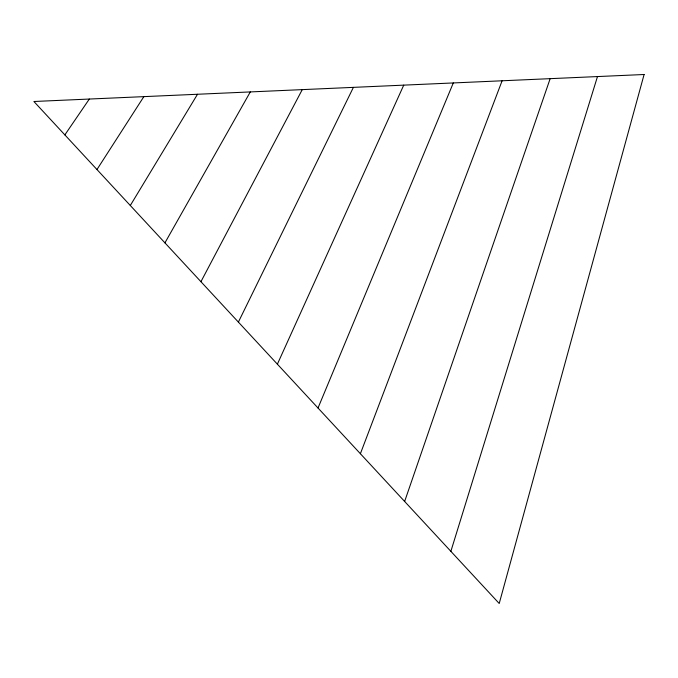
<?xml version="1.0" encoding="UTF-8"?>
<svg xmlns="http://www.w3.org/2000/svg" width="678" height="678" viewBox="0 0 678 678"><rect width="100%" height="100%" fill="white"/><g stroke="black" fill="none" stroke-linecap="round" stroke-linejoin="round"><path stroke-width="1.02" d="M450.862 551.333L597.479 76.572M404.639 501.457L550.155 78.665M360.391 453.726L502.101 80.792M318.016 408.003L453.302 82.945M277.378 364.171L403.741 85.14M238.385 322.101L353.399 87.369M200.934 281.692L302.261 89.632M164.932 242.86L250.301 91.928M130.303 205.502L197.51 94.259M96.971 169.542L143.855 96.632M64.859 134.897L89.327 99.047M644.1 74.504L499.22 603.496L33.9 101.497L644.1 74.504"/></g></svg>
